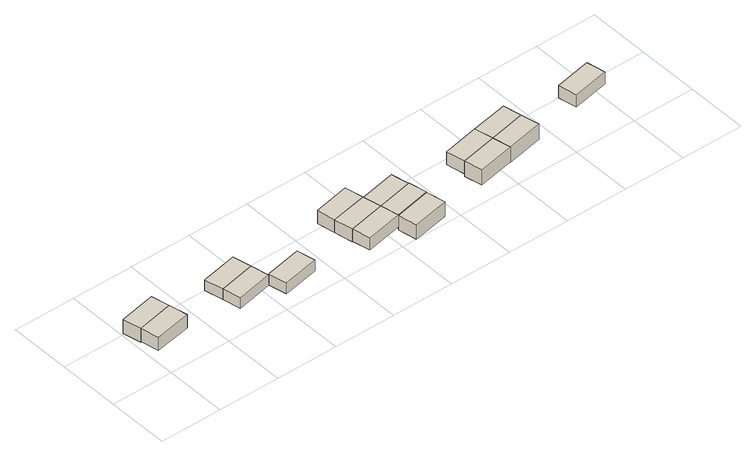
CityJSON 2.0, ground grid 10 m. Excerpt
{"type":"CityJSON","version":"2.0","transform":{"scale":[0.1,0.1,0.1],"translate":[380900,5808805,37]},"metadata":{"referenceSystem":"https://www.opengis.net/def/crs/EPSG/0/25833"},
"CityObjects":{
"building1":{"type":"Building","attributes":{"Gemeindeschluessel":"11000006","BezugspunktDach":"2200","function":"31001_2463","measuredHeight":2.29,"storeysAboveGround":1},"address":[{"country":"Germany","locality":"Berlin","thoroughfareNumber":"4D (1)","thoroughfareName":"Siepesteig"}],"geometry":[{"type":"Solid","lod":"1","boundaries":[[[[0,1,2,3]],[[4,5,6,7]],[[4,7,3,2]],[[5,4,2,1]],[[6,5,1,0]],[[7,6,0,3]]]]}]},
"building2":{"type":"Building","attributes":{"Gemeindeschluessel":"11000006","BezugspunktDach":"2200","function":"31001_2463","measuredHeight":2.4,"storeysAboveGround":1},"address":[{"country":"Germany","locality":"Berlin","thoroughfareNumber":"4A (1)","thoroughfareName":"Siepesteig"}],"geometry":[{"type":"Solid","lod":"1","boundaries":[[[[3,2,8,9]],[[10,11,12,13]],[[10,13,9,8]],[[11,10,8,2]],[[12,11,2,3]],[[13,12,3,9]]]]}]},
"building3":{"type":"Building","attributes":{"Gemeindeschluessel":"11000006","BezugspunktDach":"2200","function":"31001_2463","measuredHeight":1.81,"storeysAboveGround":1},"address":[{"country":"Germany","locality":"Berlin","thoroughfareNumber":"15D (1)","thoroughfareName":"Siepesteig"}],"geometry":[{"type":"Solid","lod":"1","boundaries":[[[[14,15,16,17]],[[18,19,20,21]],[[18,21,17,16]],[[19,18,16,15]],[[20,19,15,14]],[[21,20,14,17]]]]}]},
"building4":{"type":"Building","attributes":{"Gemeindeschluessel":"11000006","BezugspunktDach":"2200","function":"31001_2463","measuredHeight":1.76,"storeysAboveGround":1},"address":[{"country":"Germany","locality":"Berlin","thoroughfareNumber":"4F (1)","thoroughfareName":"Siepesteig"}],"geometry":[{"type":"Solid","lod":"1","boundaries":[[[[17,16,22,23]],[[24,18,21,25]],[[24,25,23,22]],[[18,24,22,16]],[[21,18,16,17]],[[25,21,17,23]]]]}]},
"building5":{"type":"Building","attributes":{"Gemeindeschluessel":"11000006","BezugspunktDach":"2200","function":"31001_2463","measuredHeight":1.89,"storeysAboveGround":1},"address":[{"country":"Germany","locality":"Berlin","thoroughfareNumber":"4G (1)","thoroughfareName":"Siepesteig"}],"geometry":[{"type":"Solid","lod":"1","boundaries":[[[[26,27,28,29]],[[30,31,32,33]],[[30,33,29,28]],[[31,30,28,27]],[[32,31,27,26]],[[33,32,26,29]]]]}]},
"building6":{"type":"Building","attributes":{"Gemeindeschluessel":"11000006","BezugspunktDach":"2200","function":"31001_2463","measuredHeight":2.15,"storeysAboveGround":1},"address":[{"country":"Germany","locality":"Berlin","thoroughfareNumber":"14B (1)","thoroughfareName":"Siepesteig"}],"geometry":[{"type":"Solid","lod":"1","boundaries":[[[[34,35,36,37]],[[38,39,40,41]],[[38,41,37,36]],[[39,38,36,35]],[[40,39,35,34]],[[41,40,34,37]]]]}]},
"building7":{"type":"Building","attributes":{"Gemeindeschluessel":"11000006","BezugspunktDach":"2200","function":"31001_2463","measuredHeight":2.21,"storeysAboveGround":1},"address":[{"country":"Germany","locality":"Berlin","thoroughfareNumber":"19C (1)","thoroughfareName":"Siepesteig"}],"geometry":[{"type":"Solid","lod":"1","boundaries":[[[[37,36,42,43]],[[44,45,46,47]],[[44,47,43,42]],[[45,44,42,36]],[[46,45,36,37]],[[47,46,37,43]]]]}]},
"building8":{"type":"Building","attributes":{"Gemeindeschluessel":"11000006","BezugspunktDach":"2200","function":"31001_2463","measuredHeight":2.17,"storeysAboveGround":1},"address":[{"country":"Germany","locality":"Berlin","thoroughfareNumber":"19E (1)","thoroughfareName":"Siepesteig"}],"geometry":[{"type":"Solid","lod":"1","boundaries":[[[[43,42,48,49]],[[50,44,47,51]],[[50,51,49,48]],[[44,50,48,42]],[[47,44,42,43]],[[51,47,43,49]]]]}]},
"building9":{"type":"Building","attributes":{"Gemeindeschluessel":"11000006","BezugspunktDach":"2200","function":"31001_2463","measuredHeight":2.56,"storeysAboveGround":1},"address":[{"country":"Germany","locality":"Berlin","thoroughfareNumber":"18D (1)","thoroughfareName":"Siepesteig"}],"geometry":[{"type":"Solid","lod":"1","boundaries":[[[[52,53,54,55]],[[56,57,58,59]],[[56,59,55,54]],[[57,56,54,53]],[[58,57,53,52]],[[59,58,52,55]]]]}]},
"building10":{"type":"Building","attributes":{"Gemeindeschluessel":"11000006","BezugspunktDach":"2200","function":"31001_2463","measuredHeight":2.29,"storeysAboveGround":1},"address":[{"country":"Germany","locality":"Berlin","thoroughfareNumber":"4E (1)","thoroughfareName":"Siepesteig"}],"geometry":[{"type":"Solid","lod":"1","boundaries":[[[[35,60,61,36]],[[62,63,64,65]],[[62,65,36,61]],[[63,62,61,60]],[[64,63,60,35]],[[65,64,35,36]]]]}]},
"building11":{"type":"Building","attributes":{"Gemeindeschluessel":"11000006","BezugspunktDach":"2200","function":"31001_2463","measuredHeight":2.11,"storeysAboveGround":1},"address":[{"country":"Germany","locality":"Berlin","thoroughfareNumber":"13 (1)","thoroughfareName":"Siepesteig"}],"geometry":[{"type":"Solid","lod":"1","boundaries":[[[[66,67,68,69]],[[70,71,45,44]],[[70,44,69,68]],[[71,70,68,67]],[[45,71,67,66]],[[44,45,66,69]]]]}]},
"building12":{"type":"Building","attributes":{"Gemeindeschluessel":"11000006","BezugspunktDach":"2200","function":"31001_2463","measuredHeight":2.59,"storeysAboveGround":1},"address":[{"country":"Germany","locality":"Berlin","thoroughfareNumber":"37 (1)","thoroughfareName":"Siepesteig"}],"geometry":[{"type":"Solid","lod":"1","boundaries":[[[[72,73,74,75]],[[76,77,78,79]],[[76,79,75,74]],[[77,76,74,73]],[[78,77,73,72]],[[79,78,72,75]]]]}]},
"building13":{"type":"Building","attributes":{"Gemeindeschluessel":"11000006","BezugspunktDach":"2200","function":"31001_2463","measuredHeight":2.17,"storeysAboveGround":1},"address":[{"country":"Germany","locality":"Berlin","thoroughfareNumber":"15E (1)","thoroughfareName":"Siepesteig"}],"geometry":[{"type":"Solid","lod":"1","boundaries":[[[[75,74,80,81]],[[82,83,84,85]],[[82,85,81,80]],[[83,82,80,74]],[[84,83,74,75]],[[85,84,75,81]]]]}]},
"building14":{"type":"Building","attributes":{"Gemeindeschluessel":"11000006","BezugspunktDach":"2200","function":"31001_2463","measuredHeight":2.67,"storeysAboveGround":1},"address":[{"country":"Germany","locality":"Berlin","thoroughfareNumber":"15A (1)","thoroughfareName":"Siepesteig"}],"geometry":[{"type":"Solid","lod":"1","boundaries":[[[[73,86,87,74]],[[88,89,90,91]],[[88,91,74,87]],[[89,88,87,86]],[[90,89,86,73]],[[91,90,73,74]]]]}]},
"building15":{"type":"Building","attributes":{"Gemeindeschluessel":"11000006","BezugspunktDach":"2200","function":"31001_2463","measuredHeight":2.16,"storeysAboveGround":1},"address":[{"country":"Germany","locality":"Berlin","thoroughfareNumber":"19F (1)","thoroughfareName":"Siepesteig"}],"geometry":[{"type":"Solid","lod":"1","boundaries":[[[[74,87,92,80]],[[93,94,83,82]],[[93,82,80,92]],[[94,93,92,87]],[[83,94,87,74]],[[82,83,74,80]]]]}]},
"building16":{"type":"Building","attributes":{"Gemeindeschluessel":"11000006","BezugspunktDach":"2200","function":"31001_2463","measuredHeight":2.06,"storeysAboveGround":1},"address":[{"country":"Germany","locality":"Berlin","thoroughfareNumber":"15F (1)","thoroughfareName":"Siepesteig"}],"geometry":[{"type":"Solid","lod":"1","boundaries":[[[[95,96,97,98]],[[99,100,101,102]],[[99,102,98,97]],[[100,99,97,96]],[[101,100,96,95]],[[102,101,95,98]]]]}]}
},
"vertices":[
[12,40,33],[71,51,33],[65,81,33],[6,69,33],[65,81,10],[71,51,10],[12,40,10],[6,69,10],
[59,110,33],[0,98,33],[59,110,9],[65,81,9],[6,69,9],[0,98,9],
[151,37,27],[210,49,27],[204,78,27],[145,66,27],[204,78,9],[210,49,9],[151,37,9],[145,66,9],
[198,108,27],[139,96,27],[198,108,9],[139,96,9],
[216,20,29],[275,31,29],[269,61,29],[210,49,29],[269,61,10],[275,31,10],[216,20,10],[210,49,10],
[359,18,30],[418,30,30],[412,59,30],[353,47,30],[412,59,9],[418,30,9],[359,18,9],[353,47,9],
[406,88,30],[347,77,30],[406,88,8],[412,59,8],[353,47,8],[347,77,8],
[400,118,30],[342,106,30],[400,118,8],[342,106,8],
[424,0,29],[483,12,29],[477,42,29],[418,30,29],[477,42,4],[483,12,4],[424,0,4],[418,30,4],
[477,42,30],[471,71,30],[471,71,7],[477,42,7],[418,30,7],[412,59,7],
[412,59,29],[471,71,29],[465,100,29],[406,88,29],[465,100,8],[471,71,8],
[561,28,31],[620,40,31],[614,69,31],[555,57,31],[614,69,5],[620,40,5],[561,28,5],[555,57,5],
[608,99,31],[549,87,31],[608,99,9],[614,69,9],[555,57,9],[549,87,9],
[679,52,31],[673,81,31],[673,81,4],[679,52,4],[620,40,4],[614,69,4],
[667,110,31],[667,110,9],[673,81,9],
[757,67,29],[816,79,29],[810,109,29],[751,97,29],[810,109,8],[816,79,8],[757,67,8],[751,97,8]
]}
